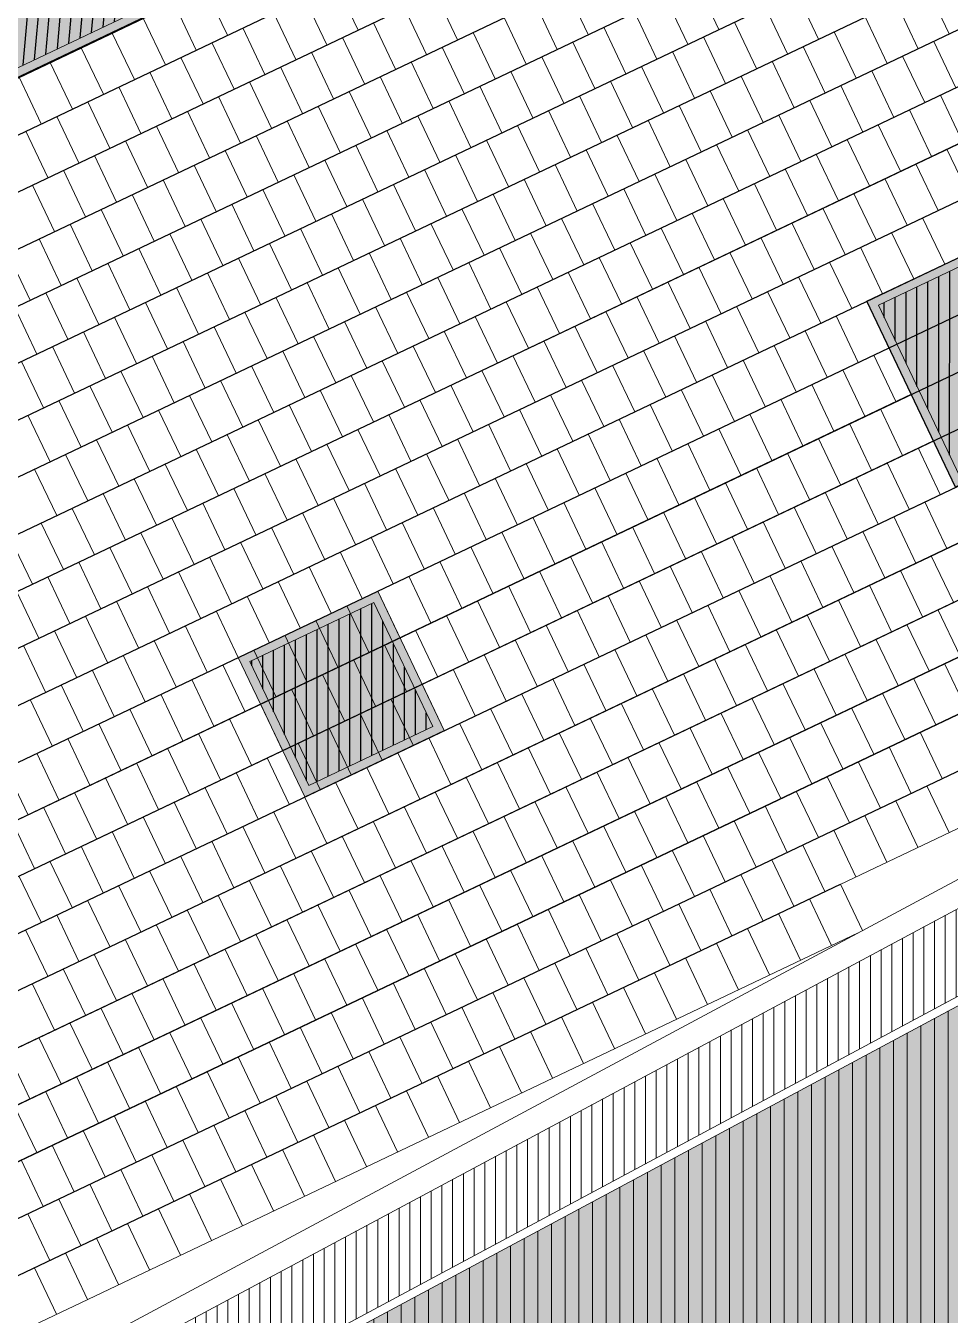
# Model space of a CAD drawing. Header units: metres. Extents: x 679599 to 680028, y 2748524 to 2748840.
# Drawn here: x 679810.91 to 679821.67, y 2748746.68 to 2748761.71 of the extents above; entities that cross this region are included whole.
import ezdxf

# ---------------------------------------------------------------- set-up
doc = ezdxf.new("R2010")
doc.units = ezdxf.units.M
doc.header["$LTSCALE"] = 5
doc.layers.add('00-AUX', color=2, linetype='Continuous', plot=False)
doc.layers.add('00-AUX Tree Pit', color=2, linetype='Continuous', plot=False)
doc.layers.add('02-L-B-Channel', color=140, linetype='Continuous', lineweight=5, plot=False)
doc.layers.add('02-L-B-Curb', color=11, linetype='Continuous', lineweight=5, plot=False)
for name, color, linetype, lineweight in [('02-L-B-Flat Bar', 181, 'Continuous', 5), ('03-TR-Pavement_04_Dry Meadow_', 54, 'Continuous', 5), ('04-BK-Tree Pit', 6, 'Continuous', 5)]:
    doc.layers.add(name, color=color, linetype=linetype, lineweight=lineweight)
for name, color, linetype, lineweight, true_color in [('02-L-Joints-Paviment_07_Precast Concrete Blocks 60X40', 7, 'Continuous', 5, 0x999999), ('03-TR-Pavement_02_Sealed Gravel', 7, 'Continuous', 5, 0x38321e), ('03-TR-Pavement_04_Dry Meadow_2', 7, 'Continuous', 5, 0xe2c75d), ('03-TR-Pavement_07_Precast Concrete Blocks 20X10', 7, 'Continuous', 5, 0x999999), ('03-TR-Pavement_07_Precast Concrete Blocks 60X40', 7, 'Continuous', 5, 0x999999)]:
    doc.layers.add(name, color=color, linetype=linetype, lineweight=lineweight, true_color=true_color)
doc.layers.add('03-TR-Tree Pit_Green', color=46, linetype='Continuous')
doc.layers.add('03-TR-Tree Pit_White', color=7, linetype='Continuous', true_color=0xfcfcfc)

# ---------------------------------------------------------------- blocks, each defined once
blk = doc.blocks.new('ALCORQUE RECTANGULAR')
at = {"layer": '03-TR-Tree Pit_Green', "ltscale": 0.3}
h = blk.add_hatch(dxfattribs=at)
h.set_pattern_fill('ANSI31', color=256, scale=0.04, angle=-45)
h.set_pattern_definition([(360, (-2068898.16958, 3428624.0145), (3e-17, 0.127), [])])
h.paths.add_polyline_path([(679903.391, 2748647.421), (679902.702, 2748648.869), (679904.689, 2748649.814), (679905.377, 2748648.367)])
at = {"layer": '03-TR-Tree Pit_White'}
h = blk.add_hatch(color=256, dxfattribs=at)
h.dxf.hatch_style = 1
h.paths.add_polyline_path([(679903.344, 2748647.288), (679902.569, 2748648.916), (679904.736, 2748649.947), (679905.511, 2748648.319)])
at = {"layer": '02-L-B-Curb'}
blk.add_lwpolyline([(679903.344, 2748647.288), (679902.569, 2748648.916), (679904.736, 2748649.947), (679905.511, 2748648.319)], close=True, dxfattribs=at)
at = {"layer": '02-L-B-Curb', "color": 6}
blk.add_lwpolyline([(679903.391, 2748647.421), (679902.702, 2748648.868), (679904.689, 2748649.814), (679905.378, 2748648.366)], close=True, dxfattribs=at)
blk = doc.blocks.new('Alcorque Parking 8m2')
at = {"layer": '03-TR-Tree Pit_Green', "ltscale": 0.3}
h = blk.add_hatch(dxfattribs=at)
h.set_pattern_fill('ANSI31', color=256, scale=0.04, angle=40)
h.set_pattern_definition([(85, (-679726.04474, -2748720.75428), (-0.1265167266577, 0.011068779329), [])])
h.paths.add_polyline_path([(-1.079, -0.384), (2.316, 1.231), (-0.189, 2.121)])
at = {"layer": '03-TR-Tree Pit_White'}
h = blk.add_hatch(color=256, dxfattribs=at)
h.dxf.hatch_style = 1
h.paths.add_polyline_path([(-1.254, -0.578), (2.577, 1.245), (-0.25, 2.249)])
at = {"layer": '02-L-B-Curb'}
blk.add_lwpolyline([(2.577, 1.245), (-0.25, 2.249), (-1.254, -0.578)], close=True, dxfattribs=at)
at = {"layer": '02-L-B-Curb', "color": 6}
blk.add_lwpolyline([(2.316, 1.231), (-0.189, 2.121), (-1.079, -0.384)], close=True, dxfattribs=at)
blk = doc.blocks.new('Escocell Quadrat')
at = {"layer": '03-TR-Tree Pit_Green'}
h = blk.add_hatch(dxfattribs=at)
h.set_pattern_fill('ANSI31', color=256, scale=0.04, angle=19.5514)
h.set_pattern_definition([(64.551379247, (-1794786.01457, -2189831.7944), (-0.114677314033, 0.0545720958565), [])])
h.paths.add_polyline_path([(-1.159, 0.359), (-2.759, 0.359), (-2.759, -1.241), (-1.159, -1.241)])
at = {"layer": '03-TR-Tree Pit_White'}
h = blk.add_hatch(color=256, dxfattribs=at)
h.dxf.hatch_style = 1
h.paths.add_polyline_path([(-2.859, 0.459), (-1.059, 0.459), (-1.059, -1.341), (-2.859, -1.341)])
at = {"ltscale": 0.3}
blk.add_lwpolyline([(-2.759, -1.241), (-1.159, -1.241), (-1.159, 0.359), (-2.759, 0.359)], close=True, dxfattribs=at)
at = {"layer": '02-L-B-Curb', "ltscale": 0.3}
blk.add_lwpolyline([(-2.859, -1.341), (-1.059, -1.341), (-1.059, 0.459), (-2.859, 0.459)], close=True, dxfattribs=at)

msp = doc.modelspace()

# ---------------------------------------------------------------- hatches: boundary and pattern name
at = {"layer": '03-TR-Pavement_02_Sealed Gravel', "linetype": 'Continuous'}
h = msp.add_hatch(dxfattribs=at)
h.set_pattern_fill('ANSI31', color=256, scale=0.0393, angle=45)
h.set_pattern_definition([(90, (652974.11672, 2717198.73223), (-0.1247775, 0), [])])
h.paths.add_polyline_path([(679843.323, 2748762.983), (679802.488, 2748741.088), (679802.965, 2748740.321), (679830.585, 2748755.131), (679829.938, 2748752.01, -0.057467), (679826.729, 2748742.3, -0.236191), (679819.813, 2748736.788, -0.042406), (679814.857, 2748736.169, 0.057364), (679806.372, 2748734.851), (679806.924, 2748733.964, -0.055327), (679814.897, 2748735.17, 0.042406), (679820.02, 2748735.81, 0.236191), (679827.636, 2748741.88, 0.032502), (679829.774, 2748747.407, -0.216564), (679835.768, 2748753.578, -0.102224), (679839.134, 2748754.155, 0.122776), (679847.42, 2748755.923), (679848.03, 2748755.098), (679848.753, 2748755.634)])
h.paths.add_polyline_path([(679846.816, 2748756.742, -0.119949), (679839.168, 2748755.154, 0.102239), (679835.402, 2748754.509, 0.127244), (679830.778, 2748751.162, 0.003616), (679830.917, 2748751.807), (679831.734, 2748755.747), (679843.062, 2748761.821)], flags=16)
h.paths.add_polyline_path([(679846.663, 2748756.78, -0.118072), (679839.171, 2748755.254, 0.102239), (679835.366, 2748754.602, 0.11845), (679830.96, 2748751.528, 0.001446), (679831.015, 2748751.787), (679831.822, 2748755.681), (679843.033, 2748761.692)], flags=0)
at = {"layer": '03-TR-Pavement_04_Dry Meadow_', "linetype": 'Continuous'}
h = msp.add_hatch(dxfattribs=at)
h.set_pattern_fill('ANSI31', color=256, scale=0.0502, angle=45)
h.paths.add_polyline_path([(679847.95, 2748755.038), (679847.389, 2748755.797, -0.121575), (679839.13, 2748754.055, 0.102239), (679835.804, 2748753.485, 0.216438), (679829.869, 2748747.377, -0.032502), (679827.727, 2748741.838, -0.236191), (679820.041, 2748735.712, -0.042406), (679814.901, 2748735.07, 0.055117), (679806.979, 2748733.876), (679810.918, 2748727.551)])
h.paths.add_polyline_path([(679846.663, 2748756.78), (679843.033, 2748761.692), (679831.822, 2748755.681), (679831.015, 2748751.787, -0.001446), (679830.96, 2748751.528, -0.11845), (679835.366, 2748754.602, -0.102239), (679839.171, 2748755.254, 0.118072)])
edge = h.paths.add_edge_path()
edge.add_line((679829.84, 2748752.03), (679830.443, 2748754.942))
edge.add_line((679830.443, 2748754.942), (679803.018, 2748740.236))
edge.add_line((679803.018, 2748740.236), (679806.317, 2748734.939))
edge.add_arc((679816.341, 2748698.65), 37.648, 92.2638, 105.4414, ccw=False)
edge.add_arc((679813.692, 2748765.64), 29.393, 272.2638, 281.9768)
edge.add_arc((679817.762, 2748746.456), 9.783, 281.9768, 335.1335)
edge.add_arc((679786.232, 2748761.069), 44.535, 335.1335, 348.2894)
at = {"layer": '03-TR-Pavement_04_Dry Meadow_2', "ltscale": 2, "transparency": 33554687}
h = msp.add_hatch(dxfattribs=at)
h.set_pattern_fill('AR-CONC', color=256, scale=0.0067, angle=290)
h.paths.add_polyline_path([(679846.663, 2748756.78), (679843.033, 2748761.692), (679831.822, 2748755.681), (679831.015, 2748751.787, -0.001446), (679830.96, 2748751.528, -0.11845), (679835.366, 2748754.602, -0.102239), (679839.171, 2748755.254, 0.118072)])
edge = h.paths.add_edge_path(flags=16)
edge.add_arc((679832.774, 2748748.661), 2, 0, 360)
edge = h.paths.add_edge_path()
edge.add_line((679847.95, 2748755.038), (679847.389, 2748755.797))
edge.add_arc((679839.731, 2748771.658), 17.613, 268.0472, 295.7741, ccw=False)
edge.add_arc((679838.846, 2748745.72), 8.34, 88.0472, 111.3976)
edge.add_arc((679839.56, 2748743.898), 10.297, 111.3976, 160.2481)
edge.add_arc((679786.232, 2748761.069), 45.735, 335.1335, 342.5798, ccw=False)
edge.add_arc((679817.762, 2748746.456), 10.983, 281.9768, 335.1335, ccw=False)
edge.add_arc((679813.692, 2748765.64), 30.593, 272.2638, 281.9768, ccw=False)
edge.add_arc((679816.341, 2748698.65), 36.448, 92.2638, 104.8829)
edge.add_line((679806.979, 2748733.876), (679810.918, 2748727.551))
edge.add_line((679810.918, 2748727.551), (679847.95, 2748755.038))
edge = h.paths.add_edge_path()
edge.add_arc((679823.032, 2748740.346), 2, 179.9991, 276.2707)
edge.add_arc((679817.762, 2748746.456), 9.783, 281.9768, 304.1267, ccw=False)
edge.add_arc((679813.692, 2748765.64), 29.393, 272.2638, 281.9768, ccw=False)
edge.add_arc((679816.341, 2748698.65), 37.648, 92.2638, 105.4414)
edge.add_line((679806.317, 2748734.939), (679803.018, 2748740.236))
edge.add_line((679803.018, 2748740.236), (679830.443, 2748754.942))
edge.add_line((679830.443, 2748754.942), (679829.84, 2748752.03))
edge.add_arc((679786.232, 2748761.069), 44.535, 335.1335, 348.2894, ccw=False)
edge.add_arc((679817.762, 2748746.456), 9.783, 317.4276, 335.1335, ccw=False)
edge.add_arc((679823.032, 2748740.346), 2, 345.2825, 540)
edge = h.paths.add_edge_path(flags=17)
edge.add_line((679841.435, 2748755.333), (679840.837, 2748755.282))
edge.add_arc((679840.923, 2748757.78), 2.5, 129.6112, 268.0163, ccw=False)
edge.add_line((679839.329, 2748759.706), (679840.201, 2748760.174))
edge.add_arc((679840.923, 2748757.78), 2.5, -78.1912, 106.7896, ccw=False)
at = {"layer": '03-TR-Pavement_07_Precast Concrete Blocks 20X10'}
h = msp.add_hatch(dxfattribs=at)
h.set_pattern_fill('ANSI31', color=256, scale=0.0315, angle=25.5)
h.set_pattern_definition([(70.5, (0, 0), (-0.094275932128, 0.033384858509), [])])
edge = h.paths.add_edge_path()
edge.add_line((679754.639, 2748741.428), (679756.438, 2748737.648))
edge.add_line((679756.438, 2748737.648), (679759.31, 2748736.613))
edge.add_line((679759.31, 2748736.613), (679763.155, 2748738.443))
edge.add_line((679763.155, 2748738.443), (679764.159, 2748741.27))
edge.add_line((679764.159, 2748741.27), (679766.986, 2748740.266))
edge.add_line((679766.986, 2748740.266), (679770.831, 2748742.096))
edge.add_line((679770.831, 2748742.096), (679771.835, 2748744.923))
edge.add_line((679771.835, 2748744.923), (679774.662, 2748743.919))
edge.add_line((679774.662, 2748743.919), (679778.507, 2748745.748))
edge.add_line((679778.507, 2748745.748), (679779.511, 2748748.576))
edge.add_line((679779.511, 2748748.576), (679782.338, 2748747.571))
edge.add_line((679782.338, 2748747.571), (679786.176, 2748749.398))
edge.add_line((679786.176, 2748749.398), (679787.186, 2748752.228))
edge.add_line((679787.186, 2748752.228), (679790.014, 2748751.224))
edge.add_line((679790.014, 2748751.224), (679793.857, 2748753.054))
edge.add_line((679793.857, 2748753.054), (679794.828, 2748755.786))
edge.add_line((679794.828, 2748755.786), (679794.862, 2748755.88))
edge.add_line((679794.862, 2748755.88), (679797.688, 2748754.876))
edge.add_line((679797.688, 2748754.876), (679801.533, 2748756.706))
edge.add_line((679801.533, 2748756.706), (679802.537, 2748759.533))
edge.add_line((679802.537, 2748759.533), (679805.364, 2748758.529))
edge.add_line((679805.364, 2748758.529), (679809.208, 2748760.358))
edge.add_line((679809.208, 2748760.358), (679810.212, 2748763.185))
edge.add_line((679810.212, 2748763.185), (679813.04, 2748762.181))
edge.add_line((679813.04, 2748762.181), (679816.883, 2748764.01))
edge.add_line((679816.883, 2748764.01), (679817.885, 2748766.836))
edge.add_line((679817.885, 2748766.836), (679820.714, 2748765.833))
edge.add_line((679820.714, 2748765.833), (679824.559, 2748767.663))
edge.add_line((679824.559, 2748767.663), (679825.563, 2748770.49))
edge.add_line((679825.563, 2748770.49), (679828.39, 2748769.486))
edge.add_line((679828.39, 2748769.486), (679832.234, 2748771.315))
edge.add_line((679832.234, 2748771.315), (679833.238, 2748774.142))
edge.add_line((679833.238, 2748774.142), (679836.062, 2748773.137))
edge.add_line((679836.062, 2748773.137), (679839.907, 2748774.967))
edge.add_line((679839.907, 2748774.967), (679840.952, 2748777.865))
edge.add_line((679840.952, 2748777.865), (679839.153, 2748781.645))
edge.add_line((679839.153, 2748781.645), (679754.643, 2748741.429))

# ---------------------------------------------------------------- linework, layer by layer
at = {"layer": '00-AUX'}
for points in [[(679670.326, 2748694.247), (679906.736, 2748806.746)], [(679670.403, 2748693.619), (679906.813, 2748806.118)], [(679670.841, 2748693.163), (679907.252, 2748805.663)], [(679670.919, 2748692.536), (679907.329, 2748805.035)], [(679671.357, 2748692.08), (679907.767, 2748804.579)], [(679671.434, 2748691.452), (679907.845, 2748803.951)], [(679671.873, 2748690.996), (679908.283, 2748803.495)], [(679671.95, 2748690.369), (679908.36, 2748802.868)], [(679675.639, 2748691.46), (679908.831, 2748802.427)], [(679680.412, 2748693.066), (679908.864, 2748801.779)], [(679684.823, 2748694.501), (679909.347, 2748801.344)], [(679689.235, 2748695.936), (679907.032, 2748799.578)], [(679694.007, 2748697.543), (679904.22, 2748797.575)], [(679698.419, 2748698.977), (679901.769, 2748795.744)], [(679703.192, 2748700.584), (679899.679, 2748794.085)], [(679707.603, 2748702.019), (679896.867, 2748792.083)], [(679712.015, 2748703.454), (679894.416, 2748790.252)], [(679716.787, 2748705.06), (679891.964, 2748788.421)], [(679721.199, 2748706.495), (679889.513, 2748786.59)], [(679725.61, 2748707.93), (679887.062, 2748784.759)], [(679730.383, 2748709.537), (679831.877, 2748757.834)], [(679734.794, 2748710.971), (679820.396, 2748751.706)]]:
    msp.add_lwpolyline(points, dxfattribs=at)
at = {"layer": '00-AUX Tree Pit'}
for points in [[(679813.05, 2748762.176), (679810.223, 2748763.18), (679809.219, 2748760.353)], [(679823.364, 2748757.106), (679821.736, 2748756.331), (679820.705, 2748758.498), (679822.333, 2748759.273)]]:
    msp.add_lwpolyline(points, close=True, dxfattribs=at)
at = {"layer": '02-L-B-Channel'}
msp.add_lwpolyline([(679799.868, 2748739.531), (679781.122, 2748725.68), (679781.281, 2748725.425), (679800.027, 2748739.276), (679802.456, 2748741.071), (679843.591, 2748763.126), (679843.41, 2748763.37), (679802.288, 2748741.32), (679799.868, 2748739.531)], close=True, dxfattribs=at)
at = {"layer": '02-L-B-Curb'}
for points in [[(679830.585, 2748755.131), (679802.971, 2748740.324)], [(679830.443, 2748754.942), (679803.018, 2748740.236)]]:
    msp.add_lwpolyline(points, dxfattribs=at)
at = {"layer": '02-L-B-Flat Bar'}
msp.add_lwpolyline([(679759.323, 2748736.609), (679839.921, 2748774.962)], dxfattribs=at)
at = {"layer": '02-L-Joints-Paviment_07_Precast Concrete Blocks 60X40'}
for points in [[(679812.996, 2748762.139), (679813.254, 2748761.597)], [(679814.518, 2748762.198), (679814.776, 2748761.657)], [(679817.201, 2748762.146), (679817.458, 2748761.604)], [(679818.723, 2748762.206), (679818.98, 2748761.664)], [(679821.405, 2748762.153), (679821.663, 2748761.612)], [(679814.157, 2748762.026), (679814.414, 2748761.485)], [(679815.679, 2748762.086), (679815.936, 2748761.544)], [(679816.839, 2748761.974), (679817.097, 2748761.432)], [(679818.361, 2748762.034), (679818.619, 2748761.492)], [(679819.883, 2748762.094), (679820.141, 2748761.552)], [(679821.044, 2748761.982), (679821.302, 2748761.44)], [(679812.635, 2748761.967), (679812.892, 2748761.425)], [(679813.795, 2748761.855), (679814.053, 2748761.313)], [(679815.317, 2748761.914), (679815.575, 2748761.373)], [(679818, 2748761.862), (679818.258, 2748761.32)], [(679819.522, 2748761.922), (679819.78, 2748761.38)], [(679812.273, 2748761.795), (679812.531, 2748761.253)], [(679813.434, 2748761.683), (679813.692, 2748761.141)], [(679814.956, 2748761.742), (679815.214, 2748761.201)], [(679816.478, 2748761.802), (679816.736, 2748761.26)], [(679817.639, 2748761.69), (679817.897, 2748761.148)], [(679819.161, 2748761.75), (679819.419, 2748761.208)], [(679820.683, 2748761.81), (679820.941, 2748761.268)], [(679811.912, 2748761.623), (679812.17, 2748761.081)], [(679814.595, 2748761.571), (679814.853, 2748761.029)], [(679816.117, 2748761.63), (679816.375, 2748761.089)], [(679818.8, 2748761.578), (679819.058, 2748761.036)], [(679820.322, 2748761.638), (679820.58, 2748761.096)], [(679821.483, 2748761.526), (679821.74, 2748760.984)], [(679811.551, 2748761.451), (679811.809, 2748760.909)], [(679813.073, 2748761.511), (679813.331, 2748760.969)], [(679814.234, 2748761.399), (679814.492, 2748760.857)], [(679815.756, 2748761.458), (679816.014, 2748760.917)], [(679817.278, 2748761.518), (679817.536, 2748760.976)], [(679818.439, 2748761.406), (679818.696, 2748760.864)], [(679819.961, 2748761.466), (679820.218, 2748760.924)], [(679811.19, 2748761.279), (679811.448, 2748760.737)], [(679812.712, 2748761.339), (679812.97, 2748760.797)], [(679813.873, 2748761.227), (679814.13, 2748760.685)], [(679815.395, 2748761.287), (679815.652, 2748760.745)], [(679816.917, 2748761.346), (679817.174, 2748760.805)], [(679818.077, 2748761.234), (679818.335, 2748760.693)], [(679819.599, 2748761.294), (679819.857, 2748760.752)], [(679821.121, 2748761.354), (679821.379, 2748760.812)], [(679810.829, 2748761.107), (679811.086, 2748760.565)], [(679812.351, 2748761.167), (679812.608, 2748760.625)], [(679815.033, 2748761.115), (679815.291, 2748760.573)], [(679816.555, 2748761.175), (679816.813, 2748760.633)], [(679819.238, 2748761.122), (679819.496, 2748760.58)], [(679820.76, 2748761.182), (679821.018, 2748760.64)], [(679811.989, 2748760.995), (679812.247, 2748760.453)], [(679813.511, 2748761.055), (679813.769, 2748760.513)], [(679814.672, 2748760.943), (679814.93, 2748760.401)], [(679816.194, 2748761.003), (679816.452, 2748760.461)], [(679817.716, 2748761.062), (679817.974, 2748760.521)], [(679818.877, 2748760.95), (679819.135, 2748760.409)], [(679820.399, 2748761.01), (679820.657, 2748760.468)], [(679811.628, 2748760.823), (679811.886, 2748760.281)], [(679813.15, 2748760.883), (679813.408, 2748760.341)], [(679814.311, 2748760.771), (679814.569, 2748760.229)], [(679815.833, 2748760.831), (679816.091, 2748760.289)], [(679817.355, 2748760.891), (679817.613, 2748760.349)], [(679818.516, 2748760.778), (679818.774, 2748760.237)], [(679820.038, 2748760.838), (679820.296, 2748760.296)], [(679821.56, 2748760.898), (679821.818, 2748760.356)], [(679811.267, 2748760.651), (679811.525, 2748760.11)], [(679812.789, 2748760.711), (679813.047, 2748760.169)], [(679815.472, 2748760.659), (679815.73, 2748760.117)], [(679816.994, 2748760.719), (679817.252, 2748760.177)], [(679819.677, 2748760.666), (679819.934, 2748760.125)], [(679821.199, 2748760.726), (679821.456, 2748760.184)], [(679810.906, 2748760.48), (679811.164, 2748759.938)], [(679812.428, 2748760.539), (679812.686, 2748759.998)], [(679813.95, 2748760.599), (679814.208, 2748760.057)], [(679815.111, 2748760.487), (679815.368, 2748759.945)], [(679816.633, 2748760.547), (679816.89, 2748760.005)], [(679818.155, 2748760.607), (679818.412, 2748760.065)], [(679819.315, 2748760.494), (679819.573, 2748759.953)], [(679820.837, 2748760.554), (679821.095, 2748760.012)], [(679812.067, 2748760.367), (679812.325, 2748759.826)], [(679813.589, 2748760.427), (679813.846, 2748759.885)], [(679816.271, 2748760.375), (679816.529, 2748759.833)], [(679817.793, 2748760.435), (679818.051, 2748759.893)], [(679818.954, 2748760.323), (679819.212, 2748759.781)], [(679820.476, 2748760.382), (679820.734, 2748759.841)], [(679811.705, 2748760.196), (679811.963, 2748759.654)], [(679813.227, 2748760.255), (679813.485, 2748759.714)], [(679814.749, 2748760.315), (679815.007, 2748759.773)], [(679815.91, 2748760.203), (679816.168, 2748759.661)], [(679817.432, 2748760.263), (679817.69, 2748759.721)], [(679820.115, 2748760.211), (679820.373, 2748759.669)], [(679821.637, 2748760.27), (679821.895, 2748759.729)], [(679811.344, 2748760.024), (679811.602, 2748759.482)], [(679812.866, 2748760.083), (679813.124, 2748759.542)], [(679814.388, 2748760.143), (679814.646, 2748759.601)], [(679815.549, 2748760.031), (679815.807, 2748759.489)], [(679817.071, 2748760.091), (679817.329, 2748759.549)], [(679818.593, 2748760.151), (679818.851, 2748759.609)], [(679819.754, 2748760.039), (679820.012, 2748759.497)], [(679821.276, 2748760.098), (679821.534, 2748759.557)], [(679812.505, 2748759.912), (679812.763, 2748759.37)], [(679814.027, 2748759.971), (679814.285, 2748759.43)], [(679816.71, 2748759.919), (679816.968, 2748759.377)], [(679818.232, 2748759.979), (679818.49, 2748759.437)], [(679820.915, 2748759.927), (679821.172, 2748759.385)], [(679810.983, 2748759.852), (679811.241, 2748759.31)], [(679812.144, 2748759.74), (679812.402, 2748759.198)], [(679813.666, 2748759.799), (679813.924, 2748759.258)], [(679815.188, 2748759.859), (679815.446, 2748759.317)], [(679816.349, 2748759.747), (679816.606, 2748759.205)], [(679817.871, 2748759.807), (679818.128, 2748759.265)], [(679819.393, 2748759.867), (679819.65, 2748759.325)], [(679820.553, 2748759.755), (679820.811, 2748759.213)], [(679813.305, 2748759.628), (679813.563, 2748759.086)], [(679814.827, 2748759.687), (679815.084, 2748759.146)], [(679815.987, 2748759.575), (679816.245, 2748759.034)], [(679817.509, 2748759.635), (679817.767, 2748759.093)], [(679819.031, 2748759.695), (679819.289, 2748759.153)], [(679820.192, 2748759.583), (679820.45, 2748759.041)], [(679811.783, 2748759.568), (679812.041, 2748759.026)], [(679812.944, 2748759.456), (679813.201, 2748758.914)], [(679814.465, 2748759.516), (679814.723, 2748758.974)], [(679817.148, 2748759.463), (679817.406, 2748758.921)], [(679818.67, 2748759.523), (679818.928, 2748758.981)], [(679821.353, 2748759.471), (679821.611, 2748758.929)], [(679811.422, 2748759.396), (679811.679, 2748758.854)], [(679812.582, 2748759.284), (679812.84, 2748758.742)], [(679814.104, 2748759.344), (679814.362, 2748758.802)], [(679815.626, 2748759.403), (679815.884, 2748758.862)], [(679816.787, 2748759.291), (679817.045, 2748758.75)], [(679818.309, 2748759.351), (679818.567, 2748758.809)], [(679819.831, 2748759.411), (679820.089, 2748758.869)], [(679820.992, 2748759.299), (679821.25, 2748758.757)], [(679811.06, 2748759.224), (679811.318, 2748758.682)], [(679813.743, 2748759.172), (679814.001, 2748758.63)], [(679815.265, 2748759.232), (679815.523, 2748758.69)], [(679816.426, 2748759.119), (679816.684, 2748758.578)], [(679817.948, 2748759.179), (679818.206, 2748758.637)], [(679819.47, 2748759.239), (679819.728, 2748758.697)], [(679820.631, 2748759.127), (679820.888, 2748758.585)], [(679810.699, 2748759.052), (679810.957, 2748758.51)], [(679812.221, 2748759.112), (679812.479, 2748758.57)], [(679813.382, 2748759), (679813.64, 2748758.458)], [(679814.904, 2748759.06), (679815.162, 2748758.518)], [(679817.587, 2748759.007), (679817.844, 2748758.466)], [(679819.109, 2748759.067), (679819.366, 2748758.525)], [(679811.86, 2748758.94), (679812.118, 2748758.398)], [(679813.021, 2748758.828), (679813.279, 2748758.286)], [(679814.543, 2748758.888), (679814.801, 2748758.346)], [(679816.065, 2748758.948), (679816.323, 2748758.406)], [(679817.225, 2748758.835), (679817.483, 2748758.294)], [(679818.747, 2748758.895), (679819.005, 2748758.353)], [(679820.269, 2748758.955), (679820.527, 2748758.413)], [(679811.499, 2748758.768), (679811.757, 2748758.226)], [(679814.182, 2748758.716), (679814.439, 2748758.174)], [(679815.704, 2748758.776), (679815.961, 2748758.234)], [(679818.386, 2748758.723), (679818.644, 2748758.182)], [(679819.908, 2748758.783), (679820.166, 2748758.241)], [(679811.138, 2748758.596), (679811.395, 2748758.055)], [(679812.66, 2748758.656), (679812.917, 2748758.114)], [(679813.82, 2748758.544), (679814.078, 2748758.002)], [(679815.342, 2748758.604), (679815.6, 2748758.062)], [(679816.864, 2748758.664), (679817.122, 2748758.122)], [(679818.025, 2748758.552), (679818.283, 2748758.01)], [(679819.547, 2748758.611), (679819.805, 2748758.07)], [(679810.776, 2748758.424), (679811.034, 2748757.883)], [(679812.298, 2748758.484), (679812.556, 2748757.942)], [(679813.459, 2748758.372), (679813.717, 2748757.83)], [(679814.981, 2748758.432), (679815.239, 2748757.89)], [(679816.503, 2748758.492), (679816.761, 2748757.95)], [(679817.664, 2748758.38), (679817.922, 2748757.838)], [(679819.186, 2748758.439), (679819.444, 2748757.898)], [(679811.937, 2748758.312), (679812.195, 2748757.771)], [(679814.62, 2748758.26), (679814.878, 2748757.718)], [(679816.142, 2748758.32), (679816.4, 2748757.778)], [(679818.825, 2748758.268), (679819.082, 2748757.726)], [(679820.347, 2748758.327), (679820.604, 2748757.786)], [(679811.576, 2748758.14), (679811.834, 2748757.599)], [(679813.098, 2748758.2), (679813.356, 2748757.658)], [(679814.259, 2748758.088), (679814.517, 2748757.546)], [(679815.781, 2748758.148), (679816.039, 2748757.606)], [(679817.303, 2748758.208), (679817.561, 2748757.666)], [(679818.463, 2748758.096), (679818.721, 2748757.554)], [(679819.985, 2748758.155), (679820.243, 2748757.614)], [(679811.215, 2748757.969), (679811.473, 2748757.427)], [(679812.737, 2748758.028), (679812.995, 2748757.487)], [(679813.898, 2748757.916), (679814.155, 2748757.375)], [(679815.42, 2748757.976), (679815.677, 2748757.434)], [(679816.942, 2748758.036), (679817.199, 2748757.494)], [(679818.102, 2748757.924), (679818.36, 2748757.382)], [(679819.624, 2748757.984), (679819.882, 2748757.442)], [(679810.854, 2748757.797), (679811.111, 2748757.255)], [(679812.376, 2748757.857), (679812.633, 2748757.315)], [(679815.058, 2748757.804), (679815.316, 2748757.262)], [(679816.58, 2748757.864), (679816.838, 2748757.322)], [(679819.263, 2748757.812), (679819.521, 2748757.27)], [(679820.785, 2748757.871), (679821.043, 2748757.33)], [(679812.014, 2748757.685), (679812.272, 2748757.143)], [(679813.536, 2748757.744), (679813.794, 2748757.203)], [(679814.697, 2748757.632), (679814.955, 2748757.091)], [(679816.219, 2748757.692), (679816.477, 2748757.15)], [(679817.741, 2748757.752), (679817.999, 2748757.21)], [(679818.902, 2748757.64), (679819.16, 2748757.098)], [(679820.424, 2748757.7), (679820.682, 2748757.158)], [(679811.653, 2748757.513), (679811.911, 2748756.971)], [(679813.175, 2748757.573), (679813.433, 2748757.031)], [(679815.858, 2748757.52), (679816.116, 2748756.978)], [(679817.38, 2748757.58), (679817.638, 2748757.038)], [(679818.541, 2748757.468), (679818.799, 2748756.926)], [(679820.063, 2748757.528), (679820.321, 2748756.986)], [(679811.292, 2748757.341), (679811.55, 2748756.799)], [(679812.814, 2748757.401), (679813.072, 2748756.859)], [(679814.336, 2748757.46), (679814.594, 2748756.919)], [(679815.497, 2748757.348), (679815.755, 2748756.807)], [(679817.019, 2748757.408), (679817.277, 2748756.866)], [(679819.702, 2748757.356), (679819.959, 2748756.814)], [(679810.931, 2748757.169), (679811.189, 2748756.627)], [(679812.453, 2748757.229), (679812.711, 2748756.687)], [(679813.975, 2748757.289), (679814.233, 2748756.747)], [(679815.136, 2748757.177), (679815.393, 2748756.635)], [(679816.658, 2748757.236), (679816.915, 2748756.695)], [(679818.18, 2748757.296), (679818.437, 2748756.754)], [(679819.34, 2748757.184), (679819.598, 2748756.642)], [(679820.862, 2748757.244), (679821.12, 2748756.702)], [(679812.092, 2748757.057), (679812.349, 2748756.515)], [(679813.614, 2748757.117), (679813.871, 2748756.575)], [(679816.296, 2748757.064), (679816.554, 2748756.523)], [(679817.818, 2748757.124), (679818.076, 2748756.582)], [(679820.501, 2748757.072), (679820.759, 2748756.53)], [(679811.73, 2748756.885), (679811.988, 2748756.343)], [(679813.252, 2748756.945), (679813.51, 2748756.403)], [(679814.774, 2748757.005), (679815.032, 2748756.463)], [(679815.935, 2748756.893), (679816.193, 2748756.351)], [(679817.457, 2748756.952), (679817.715, 2748756.411)], [(679818.979, 2748757.012), (679819.237, 2748756.47)], [(679820.14, 2748756.9), (679820.398, 2748756.358)], [(679812.891, 2748756.773), (679813.149, 2748756.231)], [(679814.413, 2748756.833), (679814.671, 2748756.291)], [(679815.574, 2748756.721), (679815.832, 2748756.179)], [(679817.096, 2748756.78), (679817.354, 2748756.239)], [(679818.618, 2748756.84), (679818.876, 2748756.298)], [(679819.779, 2748756.728), (679820.037, 2748756.186)], [(679821.301, 2748756.788), (679821.559, 2748756.246)], [(679811.369, 2748756.713), (679811.627, 2748756.171)], [(679812.53, 2748756.601), (679812.788, 2748756.059)], [(679814.052, 2748756.661), (679814.31, 2748756.119)], [(679816.735, 2748756.609), (679816.993, 2748756.067)], [(679818.257, 2748756.668), (679818.515, 2748756.127)], [(679820.94, 2748756.616), (679821.197, 2748756.074)], [(679811.008, 2748756.541), (679811.266, 2748756)], [(679812.169, 2748756.429), (679812.427, 2748755.887)], [(679813.691, 2748756.489), (679813.949, 2748755.947)], [(679815.213, 2748756.549), (679815.471, 2748756.007)], [(679816.374, 2748756.437), (679816.631, 2748755.895)], [(679817.896, 2748756.496), (679818.153, 2748755.955)], [(679819.418, 2748756.556), (679819.675, 2748756.014)], [(679820.578, 2748756.444), (679820.836, 2748755.902)], [(679813.33, 2748756.317), (679813.587, 2748755.775)], [(679814.852, 2748756.377), (679815.109, 2748755.835)], [(679816.012, 2748756.265), (679816.27, 2748755.723)], [(679817.534, 2748756.325), (679817.792, 2748755.783)], [(679819.056, 2748756.384), (679819.314, 2748755.843)], [(679820.217, 2748756.272), (679820.475, 2748755.731)], [(679811.808, 2748756.257), (679812.065, 2748755.716)], [(679812.968, 2748756.145), (679813.226, 2748755.603)], [(679814.49, 2748756.205), (679814.748, 2748755.663)], [(679817.173, 2748756.153), (679817.431, 2748755.611)], [(679818.695, 2748756.213), (679818.953, 2748755.671)], [(679821.378, 2748756.16), (679821.636, 2748755.618)], [(679811.446, 2748756.085), (679811.704, 2748755.544)], [(679812.607, 2748755.973), (679812.865, 2748755.432)], [(679814.129, 2748756.033), (679814.387, 2748755.491)], [(679815.651, 2748756.093), (679815.909, 2748755.551)], [(679816.812, 2748755.981), (679817.07, 2748755.439)], [(679818.334, 2748756.041), (679818.592, 2748755.499)], [(679819.856, 2748756.1), (679820.114, 2748755.559)], [(679821.017, 2748755.988), (679821.275, 2748755.447)], [(679811.085, 2748755.914), (679811.343, 2748755.372)], [(679813.768, 2748755.861), (679814.026, 2748755.32)], [(679815.29, 2748755.921), (679815.548, 2748755.379)], [(679817.973, 2748755.869), (679818.231, 2748755.327)], [(679819.495, 2748755.929), (679819.753, 2748755.387)], [(679820.656, 2748755.816), (679820.913, 2748755.275)], [(679810.724, 2748755.742), (679810.982, 2748755.2)], [(679812.246, 2748755.801), (679812.504, 2748755.26)], [(679813.407, 2748755.689), (679813.665, 2748755.148)], [(679814.929, 2748755.749), (679815.187, 2748755.207)], [(679816.451, 2748755.809), (679816.709, 2748755.267)], [(679817.612, 2748755.697), (679817.869, 2748755.155)], [(679819.134, 2748755.757), (679819.391, 2748755.215)], [(679811.885, 2748755.63), (679812.143, 2748755.088)], [(679813.046, 2748755.518), (679813.303, 2748754.976)], [(679814.568, 2748755.577), (679814.825, 2748755.036)], [(679816.09, 2748755.637), (679816.347, 2748755.095)], [(679817.25, 2748755.525), (679817.508, 2748754.983)], [(679818.772, 2748755.585), (679819.03, 2748755.043)], [(679820.294, 2748755.645), (679820.552, 2748755.103)], [(679821.455, 2748755.532), (679821.713, 2748754.991)], [(679811.524, 2748755.458), (679811.781, 2748754.916)], [(679814.206, 2748755.405), (679814.464, 2748754.864)], [(679815.728, 2748755.465), (679815.986, 2748754.923)], [(679818.411, 2748755.413), (679818.669, 2748754.871)], [(679819.933, 2748755.473), (679820.191, 2748754.931)], [(679811.162, 2748755.286), (679811.42, 2748754.744)], [(679812.684, 2748755.346), (679812.942, 2748754.804)], [(679813.845, 2748755.234), (679814.103, 2748754.692)], [(679815.367, 2748755.293), (679815.625, 2748754.752)], [(679816.889, 2748755.353), (679817.147, 2748754.811)], [(679818.05, 2748755.241), (679818.308, 2748754.699)], [(679819.572, 2748755.301), (679819.83, 2748754.759)], [(679821.094, 2748755.361), (679821.352, 2748754.819)], [(679810.801, 2748755.114), (679811.059, 2748754.572)], [(679812.323, 2748755.174), (679812.581, 2748754.632)], [(679813.484, 2748755.062), (679813.742, 2748754.52)], [(679815.006, 2748755.121), (679815.264, 2748754.58)], [(679816.528, 2748755.181), (679816.786, 2748754.639)], [(679817.689, 2748755.069), (679817.947, 2748754.527)], [(679819.211, 2748755.129), (679819.469, 2748754.587)], [(679820.733, 2748755.189), (679820.991, 2748754.647)], [(679811.962, 2748755.002), (679812.22, 2748754.46)], [(679814.645, 2748754.95), (679814.903, 2748754.408)], [(679816.167, 2748755.009), (679816.425, 2748754.468)], [(679818.85, 2748754.957), (679819.107, 2748754.415)], [(679820.372, 2748755.017), (679820.629, 2748754.475)], [(679811.601, 2748754.83), (679811.859, 2748754.288)], [(679813.123, 2748754.89), (679813.381, 2748754.348)], [(679814.284, 2748754.778), (679814.541, 2748754.236)], [(679815.806, 2748754.837), (679816.063, 2748754.296)], [(679817.328, 2748754.897), (679817.585, 2748754.355)], [(679818.488, 2748754.785), (679818.746, 2748754.243)], [(679820.01, 2748754.845), (679820.268, 2748754.303)], [(679821.532, 2748754.905), (679821.79, 2748754.363)], [(679811.24, 2748754.658), (679811.497, 2748754.116)], [(679812.762, 2748754.718), (679813.019, 2748754.176)], [(679815.444, 2748754.666), (679815.702, 2748754.124)], [(679816.966, 2748754.725), (679817.224, 2748754.184)], [(679818.127, 2748754.613), (679818.385, 2748754.072)], [(679819.649, 2748754.673), (679819.907, 2748754.131)], [(679821.171, 2748754.733), (679821.429, 2748754.191)], [(679810.878, 2748754.486), (679811.136, 2748753.944)], [(679812.4, 2748754.546), (679812.658, 2748754.004)], [(679813.922, 2748754.606), (679814.18, 2748754.064)], [(679815.083, 2748754.494), (679815.341, 2748753.952)], [(679816.605, 2748754.554), (679816.863, 2748754.012)], [(679819.288, 2748754.501), (679819.546, 2748753.959)], [(679820.81, 2748754.561), (679821.068, 2748754.019)], [(679812.039, 2748754.374), (679812.297, 2748753.832)], [(679813.561, 2748754.434), (679813.819, 2748753.892)], [(679814.722, 2748754.322), (679814.98, 2748753.78)], [(679816.244, 2748754.382), (679816.502, 2748753.84)], [(679817.766, 2748754.441), (679818.024, 2748753.9)], [(679818.927, 2748754.329), (679819.185, 2748753.788)], [(679820.449, 2748754.389), (679820.707, 2748753.847)], [(679811.678, 2748754.202), (679811.936, 2748753.661)], [(679813.2, 2748754.262), (679813.458, 2748753.72)], [(679815.883, 2748754.21), (679816.141, 2748753.668)], [(679817.405, 2748754.27), (679817.663, 2748753.728)], [(679820.088, 2748754.217), (679820.345, 2748753.675)], [(679821.61, 2748754.277), (679821.867, 2748753.735)], [(679811.317, 2748754.03), (679811.575, 2748753.489)], [(679812.839, 2748754.09), (679813.097, 2748753.548)], [(679814.361, 2748754.15), (679814.619, 2748753.608)], [(679815.522, 2748754.038), (679815.779, 2748753.496)], [(679817.044, 2748754.098), (679817.301, 2748753.556)], [(679818.566, 2748754.157), (679818.823, 2748753.616)], [(679819.726, 2748754.045), (679819.984, 2748753.504)], [(679821.248, 2748754.105), (679821.506, 2748753.563)], [(679812.478, 2748753.918), (679812.736, 2748753.377)], [(679814, 2748753.978), (679814.258, 2748753.436)], [(679815.16, 2748753.866), (679815.418, 2748753.324)], [(679816.682, 2748753.926), (679816.94, 2748753.384)], [(679818.204, 2748753.986), (679818.462, 2748753.444)], [(679819.365, 2748753.873), (679819.623, 2748753.332)], [(679820.887, 2748753.933), (679821.145, 2748753.391)], [(679810.956, 2748753.859), (679811.214, 2748753.317)], [(679812.117, 2748753.746), (679812.374, 2748753.205)], [(679813.638, 2748753.806), (679813.896, 2748753.264)], [(679816.321, 2748753.754), (679816.579, 2748753.212)], [(679817.843, 2748753.814), (679818.101, 2748753.272)], [(679820.526, 2748753.761), (679820.784, 2748753.22)], [(679811.755, 2748753.575), (679812.013, 2748753.033)], [(679813.277, 2748753.634), (679813.535, 2748753.093)], [(679814.799, 2748753.694), (679815.057, 2748753.152)], [(679815.96, 2748753.582), (679816.218, 2748753.04)], [(679817.482, 2748753.642), (679817.74, 2748753.1)], [(679819.004, 2748753.702), (679819.262, 2748753.16)], [(679820.165, 2748753.59), (679820.423, 2748753.048)], [(679812.916, 2748753.462), (679813.174, 2748752.921)], [(679814.438, 2748753.522), (679814.696, 2748752.98)], [(679815.599, 2748753.41), (679815.857, 2748752.868)], [(679817.121, 2748753.47), (679817.379, 2748752.928)], [(679818.643, 2748753.53), (679818.901, 2748752.988)], [(679819.804, 2748753.418), (679820.061, 2748752.876)], [(679821.326, 2748753.477), (679821.583, 2748752.936)], [(679811.394, 2748753.403), (679811.652, 2748752.861)], [(679812.555, 2748753.291), (679812.813, 2748752.749)], [(679814.077, 2748753.35), (679814.335, 2748752.809)], [(679816.76, 2748753.298), (679817.017, 2748752.756)], [(679818.282, 2748753.358), (679818.539, 2748752.816)], [(679820.964, 2748753.306), (679821.222, 2748752.764)], [(679811.033, 2748753.231), (679811.291, 2748752.689)], [(679812.194, 2748753.119), (679812.452, 2748752.577)], [(679813.716, 2748753.179), (679813.974, 2748752.637)], [(679815.238, 2748753.238), (679815.496, 2748752.697)], [(679816.398, 2748753.126), (679816.656, 2748752.584)], [(679817.92, 2748753.186), (679818.178, 2748752.644)], [(679819.442, 2748753.246), (679819.7, 2748752.704)], [(679820.603, 2748753.134), (679820.861, 2748752.592)], [(679810.672, 2748753.059), (679810.93, 2748752.517)], [(679813.355, 2748753.007), (679813.612, 2748752.465)], [(679814.877, 2748753.066), (679815.134, 2748752.525)], [(679817.559, 2748753.014), (679817.817, 2748752.472)], [(679819.081, 2748753.074), (679819.339, 2748752.532)], [(679820.242, 2748752.962), (679820.5, 2748752.42)], [(679811.833, 2748752.947), (679812.09, 2748752.405)], [(679812.993, 2748752.835), (679813.251, 2748752.293)], [(679814.515, 2748752.895), (679814.773, 2748752.353)], [(679816.037, 2748752.954), (679816.295, 2748752.413)], [(679817.198, 2748752.842), (679817.456, 2748752.3)], [(679818.72, 2748752.902), (679818.978, 2748752.36)], [(679821.403, 2748752.85), (679821.661, 2748752.308)], [(679811.471, 2748752.775), (679811.729, 2748752.233)], [(679812.632, 2748752.663), (679812.89, 2748752.121)], [(679814.154, 2748752.723), (679814.412, 2748752.181)], [(679815.676, 2748752.782), (679815.934, 2748752.241)], [(679816.837, 2748752.67), (679817.095, 2748752.129)], [(679818.359, 2748752.73), (679818.617, 2748752.188)], [(679819.881, 2748752.79), (679820.139, 2748752.248)], [(679821.042, 2748752.678), (679821.299, 2748752.136)], [(679811.11, 2748752.603), (679811.368, 2748752.061)], [(679813.793, 2748752.551), (679814.051, 2748752.009)], [(679815.315, 2748752.611), (679815.573, 2748752.069)], [(679817.998, 2748752.558), (679818.256, 2748752.016)], [(679819.52, 2748752.618), (679819.777, 2748752.076)], [(679810.749, 2748752.431), (679811.007, 2748751.889)], [(679812.271, 2748752.491), (679812.529, 2748751.949)], [(679813.432, 2748752.379), (679813.69, 2748751.837)], [(679814.954, 2748752.439), (679815.212, 2748751.897)], [(679816.476, 2748752.498), (679816.734, 2748751.957)], [(679817.637, 2748752.386), (679817.894, 2748751.845)], [(679819.158, 2748752.446), (679819.416, 2748751.904)], [(679820.68, 2748752.506), (679820.938, 2748751.964)], [(679811.91, 2748752.319), (679812.168, 2748751.777)], [(679813.071, 2748752.207), (679813.328, 2748751.665)], [(679814.593, 2748752.267), (679814.85, 2748751.725)], [(679816.115, 2748752.327), (679816.372, 2748751.785)], [(679817.275, 2748752.215), (679817.533, 2748751.673)], [(679818.797, 2748752.274), (679819.055, 2748751.733)], [(679820.319, 2748752.334), (679820.577, 2748751.792)], [(679811.549, 2748752.147), (679811.806, 2748751.605)], [(679814.231, 2748752.095), (679814.489, 2748751.553)], [(679815.753, 2748752.155), (679816.011, 2748751.613)], [(679818.436, 2748752.102), (679818.694, 2748751.561)], [(679819.958, 2748752.162), (679820.216, 2748751.62)], [(679811.187, 2748751.975), (679811.445, 2748751.434)], [(679812.709, 2748752.035), (679812.967, 2748751.493)], [(679813.87, 2748751.923), (679814.128, 2748751.381)], [(679815.392, 2748751.983), (679815.65, 2748751.441)], [(679816.914, 2748752.043), (679817.172, 2748751.501)], [(679818.075, 2748751.931), (679818.333, 2748751.389)], [(679819.597, 2748751.99), (679819.855, 2748751.449)], [(679810.826, 2748751.803), (679811.084, 2748751.262)], [(679812.348, 2748751.863), (679812.606, 2748751.321)], [(679815.031, 2748751.811), (679815.289, 2748751.269)], [(679816.553, 2748751.871), (679816.811, 2748751.329)], [(679817.714, 2748751.759), (679817.972, 2748751.217)], [(679819.236, 2748751.818), (679819.494, 2748751.277)], [(679811.987, 2748751.691), (679812.245, 2748751.15)], [(679813.509, 2748751.751), (679813.767, 2748751.209)], [(679814.67, 2748751.639), (679814.928, 2748751.097)], [(679816.192, 2748751.699), (679816.45, 2748751.157)], [(679818.875, 2748751.647), (679819.132, 2748751.105)], [(679820.396, 2748751.706), (679820.654, 2748751.165)], [(679811.626, 2748751.52), (679811.884, 2748750.978)], [(679813.148, 2748751.579), (679813.406, 2748751.038)], [(679814.309, 2748751.467), (679814.566, 2748750.925)], [(679815.831, 2748751.527), (679816.088, 2748750.985)], [(679817.353, 2748751.587), (679817.61, 2748751.045)], [(679818.513, 2748751.475), (679818.771, 2748750.933)], [(679820.035, 2748751.534), (679820.293, 2748750.993)], [(679811.265, 2748751.348), (679811.522, 2748750.806)], [(679812.787, 2748751.407), (679813.044, 2748750.866)], [(679815.469, 2748751.355), (679815.727, 2748750.813)], [(679816.991, 2748751.415), (679817.249, 2748750.873)], [(679819.674, 2748751.363), (679819.932, 2748750.821)], [(679810.903, 2748751.176), (679811.161, 2748750.634)], [(679812.425, 2748751.236), (679812.683, 2748750.694)], [(679813.947, 2748751.295), (679814.205, 2748750.754)], [(679815.108, 2748751.183), (679815.366, 2748750.641)], [(679816.63, 2748751.243), (679816.888, 2748750.701)], [(679818.152, 2748751.303), (679818.41, 2748750.761)], [(679819.313, 2748751.191), (679819.571, 2748750.649)], [(679812.064, 2748751.064), (679812.322, 2748750.522)], [(679813.586, 2748751.123), (679813.844, 2748750.582)], [(679814.747, 2748751.011), (679815.005, 2748750.47)], [(679816.269, 2748751.071), (679816.527, 2748750.529)], [(679817.791, 2748751.131), (679818.049, 2748750.589)], [(679818.952, 2748751.019), (679819.21, 2748750.477)], [(679811.703, 2748750.892), (679811.961, 2748750.35)], [(679813.225, 2748750.952), (679813.483, 2748750.41)], [(679815.908, 2748750.899), (679816.166, 2748750.357)], [(679817.43, 2748750.959), (679817.688, 2748750.417)], [(679811.342, 2748750.72), (679811.6, 2748750.178)], [(679812.864, 2748750.78), (679813.122, 2748750.238)], [(679814.386, 2748750.839), (679814.644, 2748750.298)], [(679815.547, 2748750.727), (679815.804, 2748750.186)], [(679817.069, 2748750.787), (679817.326, 2748750.245)], [(679818.591, 2748750.847), (679818.848, 2748750.305)], [(679812.503, 2748750.608), (679812.76, 2748750.066)], [(679814.025, 2748750.668), (679814.282, 2748750.126)], [(679815.185, 2748750.556), (679815.443, 2748750.014)], [(679816.707, 2748750.615), (679816.965, 2748750.074)], [(679818.229, 2748750.675), (679818.487, 2748750.133)], [(679810.981, 2748750.548), (679811.238, 2748750.006)], [(679812.141, 2748750.436), (679812.399, 2748749.894)], [(679813.663, 2748750.496), (679813.921, 2748749.954)], [(679816.346, 2748750.443), (679816.604, 2748749.902)], [(679817.868, 2748750.503), (679818.126, 2748749.961)], [(679811.78, 2748750.264), (679812.038, 2748749.722)], [(679813.302, 2748750.324), (679813.56, 2748749.782)], [(679814.824, 2748750.384), (679815.082, 2748749.842)], [(679815.985, 2748750.272), (679816.243, 2748749.73)], [(679817.507, 2748750.331), (679817.765, 2748749.79)], [(679812.941, 2748750.152), (679813.199, 2748749.61)], [(679814.463, 2748750.212), (679814.721, 2748749.67)], [(679817.146, 2748750.159), (679817.404, 2748749.618)], [(679811.419, 2748750.092), (679811.677, 2748749.55)], [(679812.58, 2748749.98), (679812.838, 2748749.438)], [(679814.102, 2748750.04), (679814.36, 2748749.498)], [(679815.624, 2748750.1), (679815.882, 2748749.558)], [(679816.785, 2748749.988), (679817.042, 2748749.446)], [(679811.058, 2748749.92), (679811.316, 2748749.379)], [(679812.219, 2748749.808), (679812.476, 2748749.266)], [(679813.741, 2748749.868), (679813.998, 2748749.326)], [(679815.263, 2748749.928), (679815.52, 2748749.386)], [(679816.423, 2748749.816), (679816.681, 2748749.274)], [(679810.697, 2748749.748), (679810.954, 2748749.207)], [(679813.379, 2748749.696), (679813.637, 2748749.154)], [(679814.901, 2748749.756), (679815.159, 2748749.214)], [(679811.857, 2748749.636), (679812.115, 2748749.095)], [(679813.018, 2748749.524), (679813.276, 2748748.982)], [(679814.54, 2748749.584), (679814.798, 2748749.042)], [(679816.062, 2748749.644), (679816.32, 2748749.102)], [(679811.496, 2748749.464), (679811.754, 2748748.923)], [(679814.179, 2748749.412), (679814.437, 2748748.87)], [(679815.701, 2748749.472), (679815.959, 2748748.93)], [(679811.135, 2748749.293), (679811.393, 2748748.751)], [(679812.657, 2748749.352), (679812.915, 2748748.811)], [(679813.818, 2748749.24), (679814.076, 2748748.698)], [(679815.34, 2748749.3), (679815.598, 2748748.758)], [(679810.774, 2748749.121), (679811.032, 2748748.579)], [(679812.296, 2748749.18), (679812.554, 2748748.639)], [(679813.457, 2748749.068), (679813.714, 2748748.527)], [(679814.979, 2748749.128), (679815.236, 2748748.586)], [(679811.935, 2748749.009), (679812.192, 2748748.467)], [(679814.617, 2748748.956), (679814.875, 2748748.415)], [(679811.573, 2748748.837), (679811.831, 2748748.295)], [(679813.095, 2748748.897), (679813.353, 2748748.355)], [(679814.256, 2748748.784), (679814.514, 2748748.243)], [(679811.212, 2748748.665), (679811.47, 2748748.123)], [(679812.734, 2748748.725), (679812.992, 2748748.183)], [(679813.895, 2748748.613), (679814.153, 2748748.071)], [(679810.851, 2748748.493), (679811.109, 2748747.951)], [(679812.373, 2748748.553), (679812.631, 2748748.011)], [(679812.012, 2748748.381), (679812.27, 2748747.839)], [(679813.534, 2748748.441), (679813.792, 2748747.899)], [(679811.651, 2748748.209), (679811.909, 2748747.667)], [(679813.173, 2748748.269), (679813.431, 2748747.727)], [(679811.29, 2748748.037), (679811.547, 2748747.495)], [(679812.812, 2748748.097), (679813.069, 2748747.555)], [(679810.928, 2748747.865), (679811.186, 2748747.323)], [(679812.45, 2748747.925), (679812.708, 2748747.383)], [(679812.089, 2748747.753), (679812.347, 2748747.211)], [(679811.728, 2748747.581), (679811.986, 2748747.04)], [(679811.367, 2748747.409), (679811.625, 2748746.868)], [(679811.006, 2748747.238), (679811.263, 2748746.696)]]:
    msp.add_lwpolyline(points, dxfattribs=at)
at = {"layer": '03-TR-Pavement_07_Precast Concrete Blocks 60X40'}
for p, q in [((679602.439, 2748661.942), (679961.734, 2748832.918)), ((679602.698, 2748661.401), (679961.992, 2748832.376)), ((679602.956, 2748660.859), (679962.25, 2748831.835)), ((679603.215, 2748660.318), (679962.509, 2748831.293)), ((679603.474, 2748659.776), (679962.768, 2748830.752)), ((679603.732, 2748659.235), (679963.026, 2748830.21)), ((679733.636, 2748720.387), (679963.285, 2748829.669)), ((679733.894, 2748719.845), (679963.543, 2748829.127)), ((679723.497, 2748714.233), (679963.802, 2748828.586)), ((679723.755, 2748713.692), (679904.349, 2748799.63)), ((679713.899, 2748708.337), (679904.607, 2748799.088)), ((679748.675, 2748720.899), (679897.138, 2748791.547)), ((679712.479, 2748703.01), (679894.644, 2748789.696)), ((679717.042, 2748704.517), (679892.149, 2748787.844)), ((679736.988, 2748713.344), (679889.655, 2748785.993)), ((679761.265, 2748724.232), (679887.16, 2748784.141)), ((679714.157, 2748707.795), (679851.409, 2748773.109)), ((679765.574, 2748729.605), (679837.09, 2748763.637)), ((679791.89, 2748744.121), (679820.963, 2748757.956)), ((679799.913, 2748747.275), (679821.22, 2748757.414)), ((679761.523, 2748723.69), (679831.614, 2748757.044)), ((679800.171, 2748746.733), (679821.478, 2748756.872)), ((679746.249, 2748715.758), (679820.602, 2748751.14))]:
    msp.add_line(p, q, dxfattribs=at)

# ---------------------------------------------------------------- block references
at = {"layer": '04-BK-Tree Pit'}
msp.add_blockref('Alcorque Parking 8m2', (679810.473, 2748760.931), dxfattribs=at)
for name, p, rotation in [('ALCORQUE RECTANGULAR', (3428470.652, 2068853.762), 90), ('Escocell Quadrat', (679816.16, 2748755.162), 25.44862075299672)]:
    msp.add_blockref(name, p, dxfattribs=dict(at, rotation=rotation))

doc.saveas('drawing.dxf')
